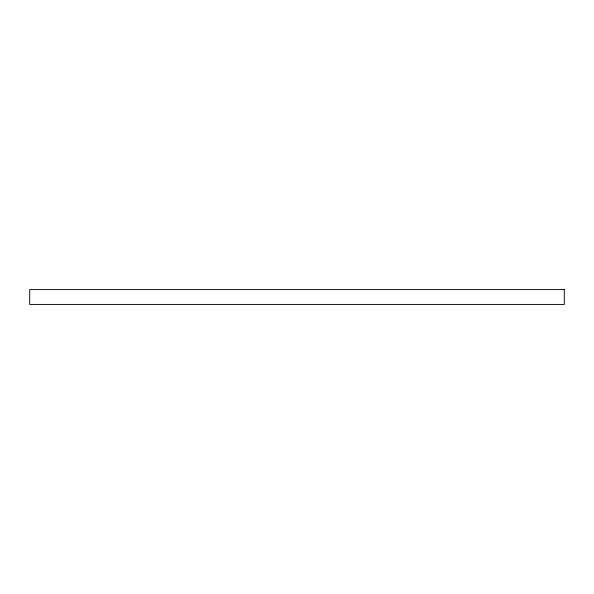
<?xml version="1.0" encoding="UTF-8"?>
<svg xmlns="http://www.w3.org/2000/svg" width="594" height="594" viewBox="0 0 594 594"><rect width="100%" height="100%" fill="white"/><g stroke="black" fill="none" stroke-linecap="round" stroke-linejoin="round"><path stroke-width="0.89" d="M564.3 289.575L29.7 289.575L29.7 304.425L564.3 304.425L564.3 289.575"/></g></svg>
